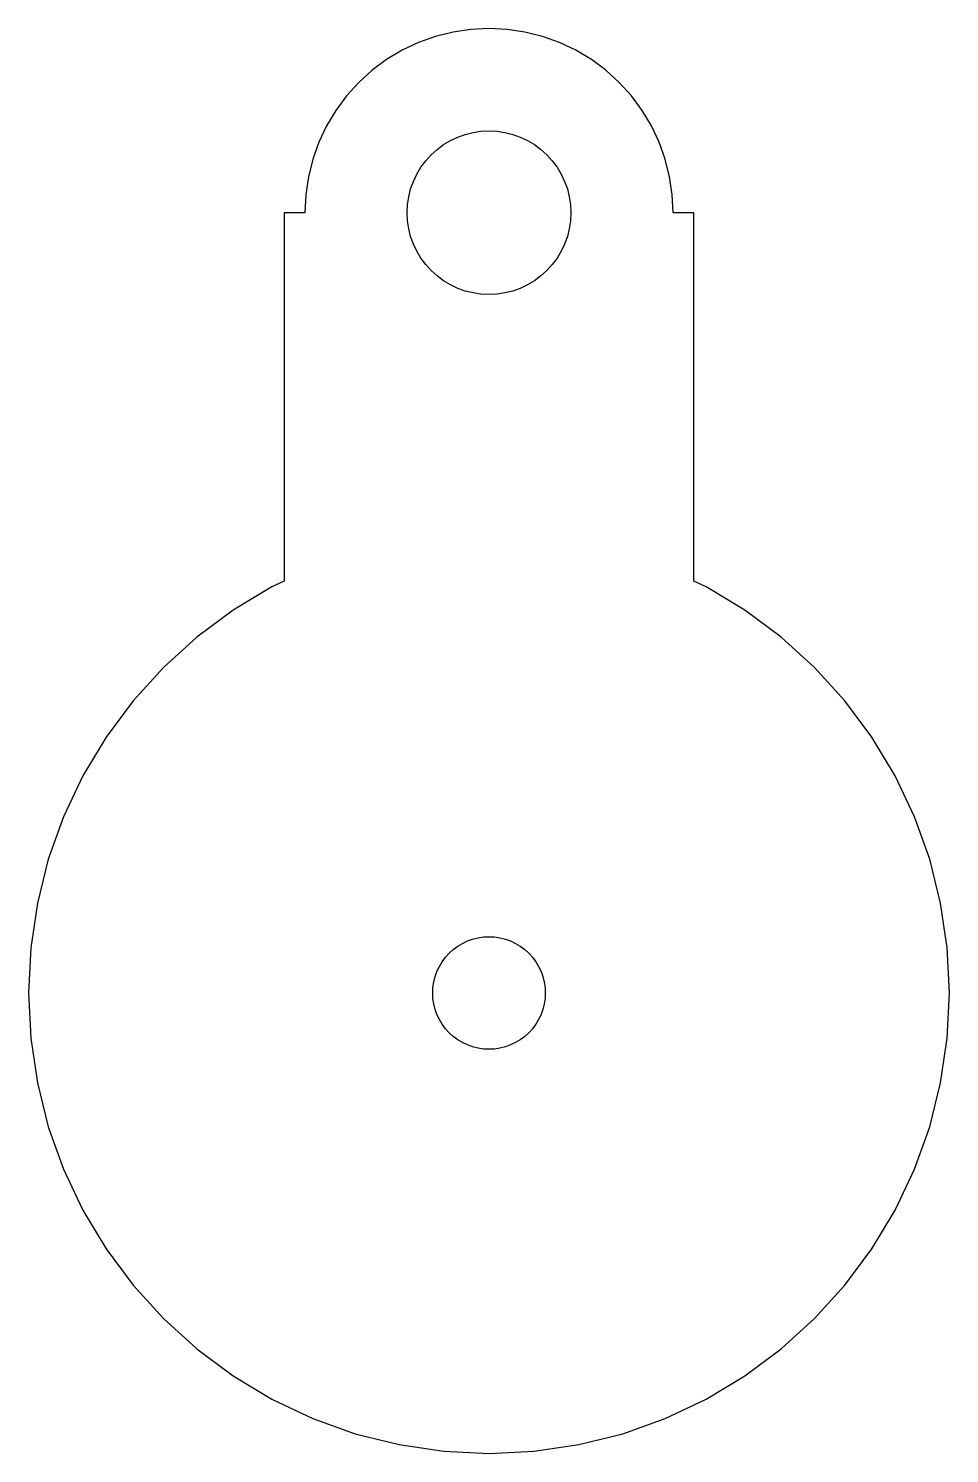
# Model space of a CAD drawing. Header units: millimetres. Extents: x -9 to 9, y -9 to 18.9.
import ezdxf

# ---------------------------------------------------------------- set-up
doc = ezdxf.new("R2010")
doc.units = ezdxf.units.MM

msp = doc.modelspace()

# ---------------------------------------------------------------- linework, layer by layer
at = {"layer": '34_arm_lift_crank_t8.0'}
for points in [[(8.6125, -2.6126), (8.8271, -1.7558), (8.9567, -0.8822), (9, 0), (8.9567, 0.8822), (8.8271, 1.7558), (8.6125, 2.6126), (8.3149, 3.4442), (7.9373, 4.2426), (7.4832, 5.0001), (6.9571, 5.7095), (6.364, 6.364), (5.7095, 6.9571), (5.0001, 7.4832), (4.2426, 7.9373), (4, 8.052), (4, 15.25), (3.6, 15.25), (3.5827, 15.6029), (3.5308, 15.9523), (3.445, 16.295), (3.326, 16.6277), (3.1749, 16.947), (2.9933, 17.2501), (2.7828, 17.5338), (2.5456, 17.7956), (2.2838, 18.0328), (2.0001, 18.2433), (1.697, 18.4249), (1.3777, 18.576), (1.045, 18.695), (0.7023, 18.7808), (0.3529, 18.8327), (0, 18.85), (-0.3529, 18.8327), (-0.7023, 18.7808), (-1.045, 18.695), (-1.3777, 18.576), (-1.697, 18.4249), (-2.0001, 18.2433), (-2.2838, 18.0328), (-2.5456, 17.7956), (-2.7828, 17.5338), (-2.9933, 17.2501), (-3.1749, 16.947), (-3.326, 16.6277), (-3.445, 16.295), (-3.5308, 15.9523), (-3.5827, 15.6029), (-3.6, 15.25), (-4, 15.25), (-4, 8.052), (-4.2426, 7.9373), (-5.0001, 7.4832), (-5.7095, 6.9571), (-6.364, 6.364), (-6.9571, 5.7095), (-7.4832, 5.0001), (-7.9373, 4.2426), (-8.3149, 3.4442), (-8.6125, 2.6126), (-8.8271, 1.7558), (-8.9567, 0.8822), (-9, 0), (-8.9567, -0.8822), (-8.8271, -1.7558), (-8.6125, -2.6126), (-8.3149, -3.4442), (-7.9373, -4.2426), (-7.4832, -5.0001), (-6.9571, -5.7095), (-6.364, -6.364), (-5.7095, -6.9571), (-5.0001, -7.4832), (-4.2426, -7.9373), (-3.4442, -8.3149), (-2.6126, -8.6125), (-1.7558, -8.8271), (-0.8822, -8.9567), (0, -9), (0.8822, -8.9567), (1.7558, -8.8271), (2.6126, -8.6125), (3.4442, -8.3149), (4.2426, -7.9373), (5.0001, -7.4832), (5.7095, -6.9571), (6.364, -6.364), (6.9571, -5.7095), (7.4832, -5.0001), (7.9373, -4.2426), (8.3149, -3.4442), (8.6125, -2.6126)], [(1.5923, 15.4068), (1.6, 15.25), (1.5923, 15.0932), (1.5693, 14.9379), (1.5311, 14.7855), (1.4782, 14.6377), (1.4111, 14.4958), (1.3304, 14.3611), (1.2368, 14.235), (1.1314, 14.1186), (1.015, 14.0132), (0.8889, 13.9196), (0.7542, 13.8389), (0.6123, 13.7718), (0.4645, 13.7189), (0.3121, 13.6807), (0.1568, 13.6577), (0, 13.65), (-0.1568, 13.6577), (-0.3121, 13.6807), (-0.4645, 13.7189), (-0.6123, 13.7718), (-0.7542, 13.8389), (-0.8889, 13.9196), (-1.015, 14.0132), (-1.1314, 14.1186), (-1.2368, 14.235), (-1.3304, 14.3611), (-1.4111, 14.4958), (-1.4782, 14.6377), (-1.5311, 14.7855), (-1.5693, 14.9379), (-1.5923, 15.0932), (-1.6, 15.25), (-1.5923, 15.4068), (-1.5693, 15.5621), (-1.5311, 15.7145), (-1.4782, 15.8623), (-1.4111, 16.0042), (-1.3304, 16.1389), (-1.2368, 16.265), (-1.1314, 16.3814), (-1.015, 16.4868), (-0.8889, 16.5804), (-0.7542, 16.6611), (-0.6123, 16.7282), (-0.4645, 16.7811), (-0.3121, 16.8193), (-0.1568, 16.8423), (0, 16.85), (0.1568, 16.8423), (0.3121, 16.8193), (0.4645, 16.7811), (0.6123, 16.7282), (0.7542, 16.6611), (0.8889, 16.5804), (1.015, 16.4868), (1.1314, 16.3814), (1.2368, 16.265), (1.3304, 16.1389), (1.4111, 16.0042), (1.4782, 15.8623), (1.5311, 15.7145), (1.5693, 15.5621), (1.5923, 15.4068)], [(1.0789, 0.2146), (1.0947, 0.1078), (1.1, 0), (1.0947, -0.1078), (1.0789, -0.2146), (1.0526, -0.3193), (1.0163, -0.421), (0.9701, -0.5185), (0.9146, -0.6111), (0.8503, -0.6978), (0.7778, -0.7778), (0.6978, -0.8503), (0.6111, -0.9146), (0.5185, -0.9701), (0.421, -1.0163), (0.3193, -1.0526), (0.2146, -1.0789), (0.1078, -1.0947), (0, -1.1), (-0.1078, -1.0947), (-0.2146, -1.0789), (-0.3193, -1.0526), (-0.421, -1.0163), (-0.5185, -0.9701), (-0.6111, -0.9146), (-0.6978, -0.8503), (-0.7778, -0.7778), (-0.8503, -0.6978), (-0.9146, -0.6111), (-0.9701, -0.5185), (-1.0163, -0.421), (-1.0526, -0.3193), (-1.0789, -0.2146), (-1.0947, -0.1078), (-1.1, 0), (-1.0947, 0.1078), (-1.0789, 0.2146), (-1.0526, 0.3193), (-1.0163, 0.421), (-0.9701, 0.5185), (-0.9146, 0.6111), (-0.8503, 0.6978), (-0.7778, 0.7778), (-0.6978, 0.8503), (-0.6111, 0.9146), (-0.5185, 0.9701), (-0.421, 1.0163), (-0.3193, 1.0526), (-0.2146, 1.0789), (-0.1078, 1.0947), (0, 1.1), (0.1078, 1.0947), (0.2146, 1.0789), (0.3193, 1.0526), (0.421, 1.0163), (0.5185, 0.9701), (0.6111, 0.9146), (0.6978, 0.8503), (0.7778, 0.7778), (0.8503, 0.6978), (0.9146, 0.6111), (0.9701, 0.5185), (1.0163, 0.421), (1.0526, 0.3193), (1.0789, 0.2146)]]:
    msp.add_lwpolyline(points, close=True, dxfattribs=at)

doc.saveas('drawing.dxf')
